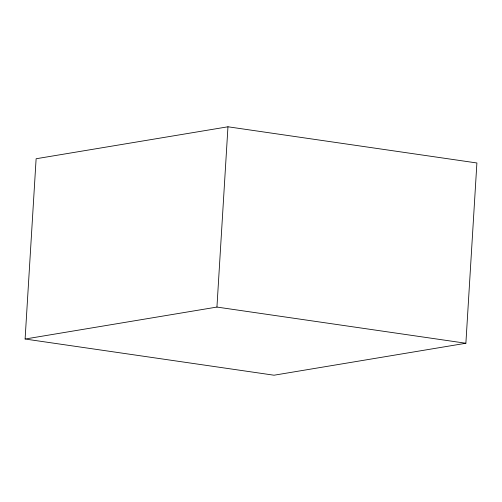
<?xml version="1.0" encoding="UTF-8"?>
<svg xmlns="http://www.w3.org/2000/svg" width="502" height="502" viewBox="0 0 502 502"><rect width="100%" height="100%" fill="white"/><g stroke="black" fill="none" stroke-linecap="round" stroke-linejoin="round"><path stroke-width="0.75" d="M25.1 339.026L36.119 158.745L227.964 126.786L476.9 162.974L465.881 343.255L274.036 375.214L25.1 339.026L216.939 307.067L465.881 343.255M216.939 307.067L227.964 126.786"/></g></svg>
